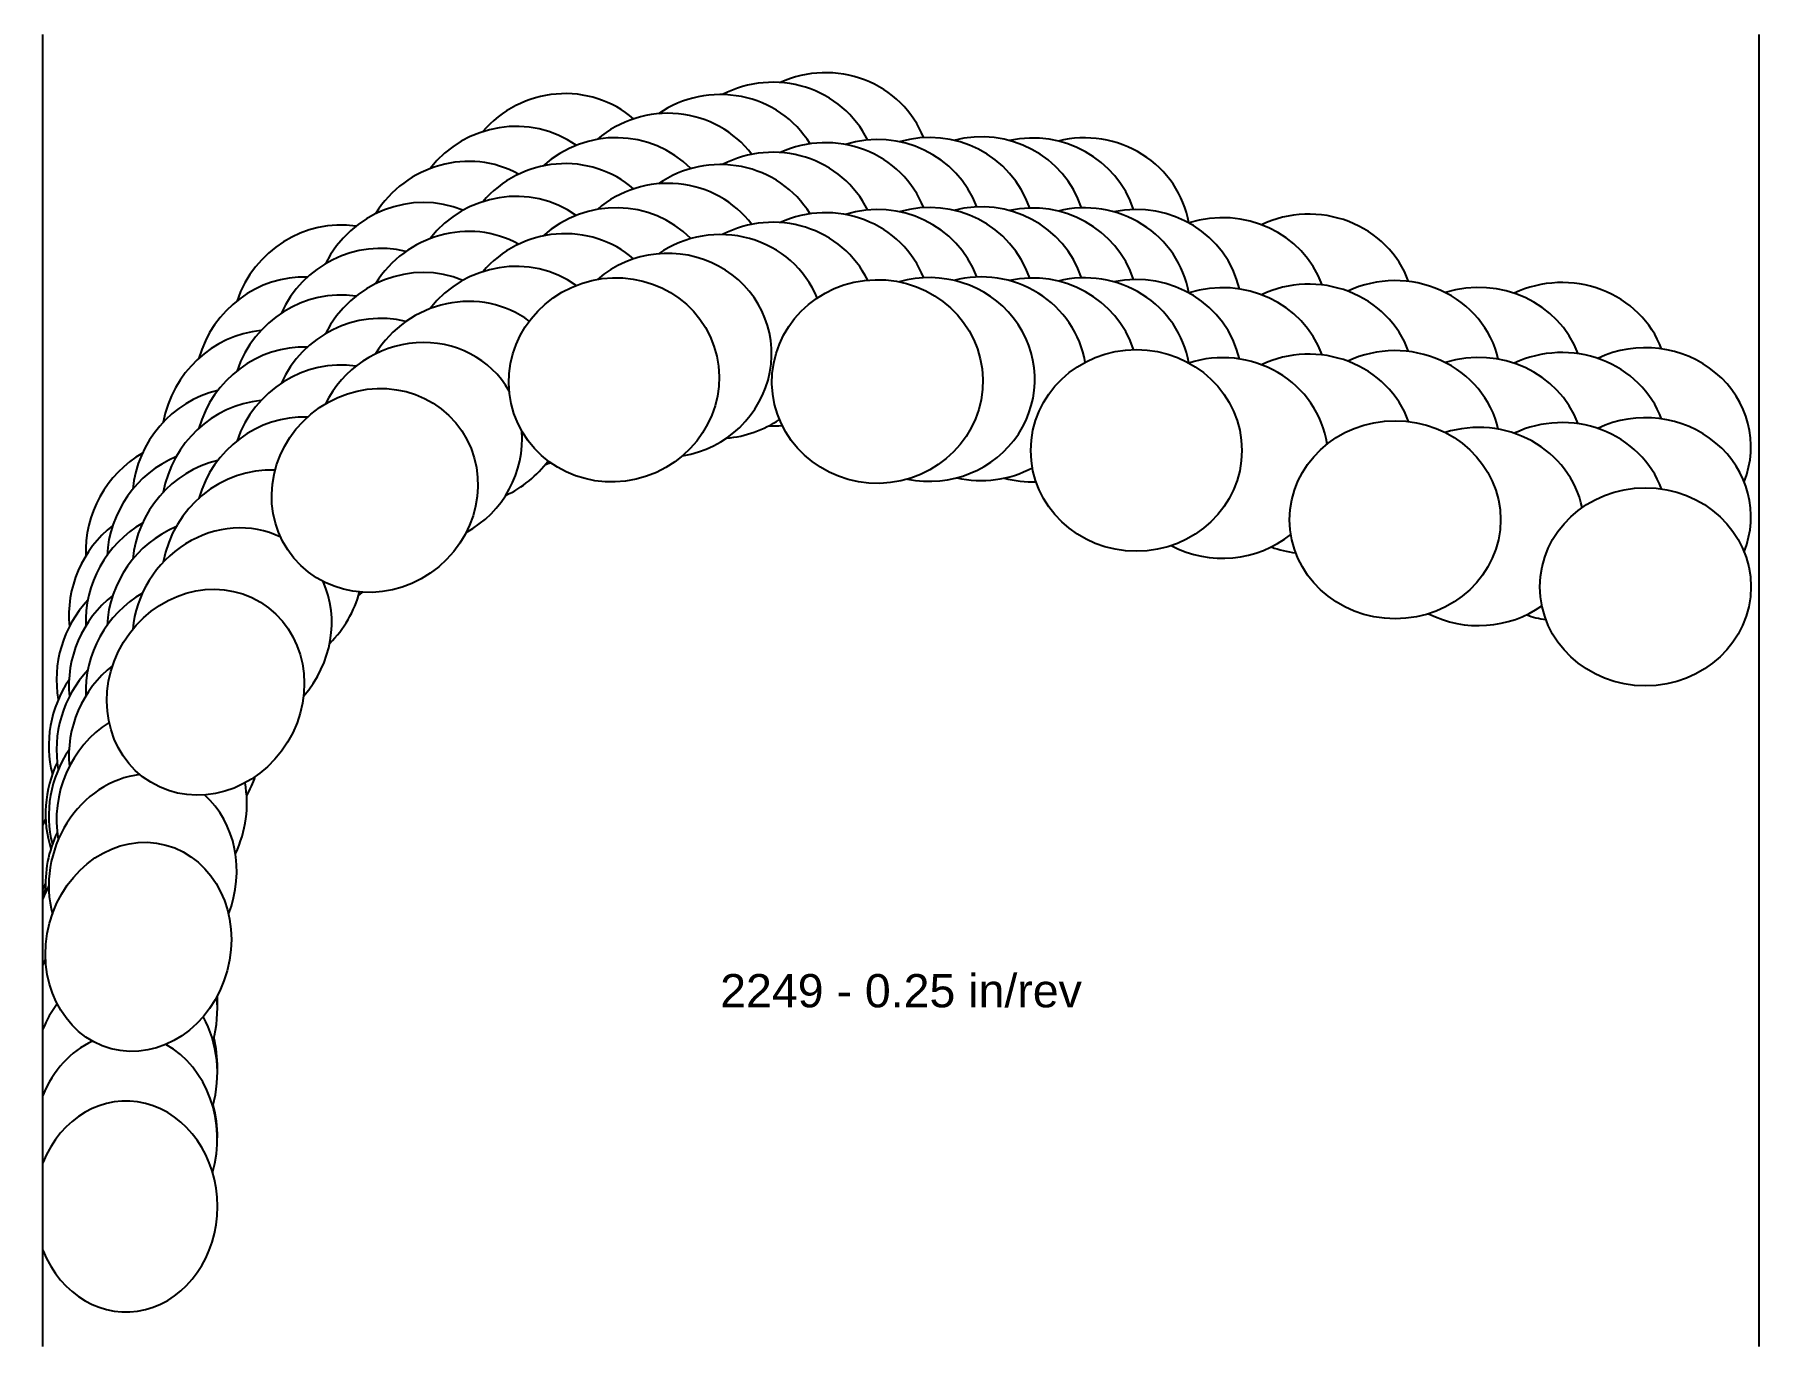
# Model space of a CAD drawing. Header units: inches. Extents: x -6.16 to 0, y -3.58 to 1.1.
import ezdxf
from ezdxf.enums import TextEntityAlignment as Align

# ---------------------------------------------------------------- set-up
doc = ezdxf.new("R2010")
doc.units = ezdxf.units.IN
doc.header["$MEASUREMENT"] = 0
for name, color, linetype, true_color in [('Blade_1', 30, 'Continuous', 0xff7f00), ('Blade_2', 7, 'Continuous', 0xcccc00), ('Blade_3', 7, 'Continuous', 0x00cc00), ('Blade_4', 7, 'Continuous', 0x00cccc), ('Blade_5', 7, 'Continuous', 0x0066cc)]:
    doc.layers.add(name, color=color, linetype=linetype, true_color=true_color)
doc.layers.add('Gage_Line', color=7, linetype='Continuous')
doc.styles.get("Standard").update_dxf_attribs({"font": 'arial.ttf'})

msp = doc.modelspace()

# ---------------------------------------------------------------- linework, layer by layer
at = {"layer": 'Blade_1'}
for centre, major_axis, ratio, start_param, end_param in [((-4.087, 0.3698), (0.3568, 0.1202), 0.965235, 6.719202, 8.281298), ((-3.1466, 0.3639), (0.3764, 0.0084), 0.96591, 6.606047, 8.140825), ((-4.087, 0.1198), (0.3568, 0.1202), 0.965235, 6.719202, 8.281298), ((-3.1466, 0.1139), (0.3764, 0.0084), 0.96591, 6.606047, 8.140825), ((-2.2227, 0.1178), (0.3765, 0), 0.956305, 6.497441, 8.067685), ((-4.9405, -0.025), (0.2889, 0.2415), 0.943667, 6.880613, 8.328918), ((-2.2227, -0.1322), (0.3765, 0), 0.956305, 6.497441, 8.067685), ((-1.2991, -0.1297), (0.3765, 0), 0.939693, 6.491838, 8.319467), ((-4.9405, -0.275), (0.2889, 0.2415), 0.943667, 6.880613, 8.328918), ((-0.4058, -0.3691), (0.3765, 0), 0.939693, 5.922076, 8.323465), ((-1.2991, -0.3797), (0.3765, 0), 0.939693, 6.491838, 8.319467), ((-0.4058, -0.6191), (0.3765, 0), 0.939693, 5.922076, 8.323465), ((-5.5445, -0.7456), (0.1957, 0.3216), 0.910717, 7.176616, 8.392286), ((-5.5445, -0.9956), (0.1957, 0.3216), 0.910717, 7.176616, 8.392286), ((-5.7842, -1.6548), (0.0977, 0.3636), 0.87147, 1.361907, 2.212129), ((-5.7842, -1.9048), (0.0977, 0.3636), 0.87147, 7.645093, 8.231224), ((-5.8284, -2.5819), (0, 0.3765), 0.866025, 4.69905, 4.989466), ((-5.8284, -3.0819), (0, 0.3765), 0.866025, 1.999146, 7.425632), ((-5.8284, -2.8319), (0, 0.3765), 0.866025, 4.69905, 5.017834)]:
    msp.add_ellipse(centre, major_axis=major_axis, ratio=ratio, start_param=start_param, end_param=end_param, dxfattribs=at)
for centre, major_axis, ratio in [((-4.087, -0.1302), (0.3568, 0.1202), 0.965235), ((-3.1466, -0.1361), (0.3764, 0.0084), 0.96591), ((-2.2227, -0.3822), (0.3765, 0), 0.956305), ((-4.9405, -0.525), (0.2889, 0.2415), 0.943667), ((-1.2991, -0.6297), (0.3765, 0), 0.939693), ((-0.4058, -0.8691), (0.3765, 0), 0.939693), ((-5.5445, -1.2456), (0.1957, 0.3216), 0.910717), ((-5.7842, -2.1548), (0.0977, 0.3636), 0.87147)]:
    msp.add_ellipse(centre, major_axis=major_axis, ratio=ratio, dxfattribs=at)
at = {"layer": 'Blade_2'}
for centre, major_axis, ratio, start_param, end_param in [((-3.9002, 0.4573), (0.3659, 0.0888), 0.965433, 6.677831, 8.337843), ((-2.9615, 0.3713), (0.3765, 0), 0.965926, 6.595477, 8.142991), ((-3.9002, 0.2073), (0.3659, 0.0888), 0.965433, 6.677831, 8.337843), ((-4.785, 0.139), (0.3046, 0.2213), 0.949442, 6.80632, 8.361306), ((-2.9615, 0.1213), (0.3765, 0), 0.965926, 6.595477, 8.142991), ((-1.9148, 0.0909), (0.3765, 0), 0.951057, 6.618524, 8.181026), ((-3.9002, -0.0427), (0.3659, 0.0888), 0.965433, 4.636623, 8.337843), ((-4.785, -0.111), (0.3046, 0.2213), 0.949442, 6.80632, 8.361306), ((-2.9615, -0.1287), (0.3765, 0), 0.965926, 4.504011, 8.142991), ((-1.9148, -0.1591), (0.3765, 0), 0.951057, 6.618524, 8.181026), ((-1.0013, -0.1539), (0.3765, 0), 0.939693, 6.620433, 8.175771), ((-4.785, -0.361), (0.3046, 0.2213), 0.949442, 6.182082, 8.361306), ((-1.9148, -0.4091), (0.3765, 0), 0.951057, 6.422697, 8.181026), ((-1.0013, -0.4039), (0.3765, 0), 0.939693, 6.620433, 8.175771), ((-5.4501, -0.5257), (0.2156, 0.3087), 0.91783, 7.077558, 8.411002), ((-1.0013, -0.6539), (0.3765, 0), 0.939693, 6.476073, 8.175771), ((-4.785, -0.361), (0.3046, 0.2213), 0.949442, 4.58666, 5.765996), ((-5.4501, -0.7757), (0.2156, 0.3087), 0.91783, 7.077558, 8.411002), ((-5.4501, -1.0257), (0.2156, 0.3087), 0.91783, 6.424056, 8.411002), ((-1.9148, -0.4091), (0.3765, 0), 0.951057, 4.204062, 5.415323), ((-5.4501, -1.0257), (0.2156, 0.3087), 0.91783, 4.592031, 5.782188), ((-1.0013, -0.6539), (0.3765, 0), 0.939693, 4.217757, 5.356169), ((-5.7687, -1.4104), (0.1112, 0.3597), 0.879798, 7.523079, 8.46936), ((-5.7687, -1.6604), (0.1112, 0.3597), 0.879798, 7.523079, 8.46936), ((-5.7687, -1.9104), (0.1112, 0.3597), 0.879798, 6.650894, 8.46936), ((-5.7687, -1.9104), (0.1112, 0.3597), 0.879798, 4.627605, 5.904423), ((-5.8284, -2.342), (0, 0.3765), 0.866025, 4.694438, 4.745573), ((-5.8284, -2.842), (0, 0.3765), 0.866025, 0.374896, 1.142447), ((-5.8284, -2.842), (0, 0.3765), 0.866025, 4.388066, 5.832042), ((-5.8284, -2.592), (0, 0.3765), 0.866025, 4.694438, 5.003361)]:
    msp.add_ellipse(centre, major_axis=major_axis, ratio=ratio, start_param=start_param, end_param=end_param, dxfattribs=at)
at = {"layer": 'Blade_3'}
for centre, major_axis, ratio, start_param, end_param in [((-3.7113, 0.5248), (0.3724, 0.0556), 0.965604, 6.672519, 8.324779), ((-2.7768, 0.3738), (0.3765, 0), 0.965926, 6.590456, 8.116301), ((-4.6207, 0.2855), (0.3196, 0.199), 0.95493, 6.769963, 8.338629), ((-3.7113, 0.2748), (0.3724, 0.0556), 0.965604, 6.672519, 8.324779), ((-2.7768, 0.1238), (0.3765, 0), 0.965926, 6.590456, 8.116301), ((-4.6207, 0.0355), (0.3196, 0.199), 0.95493, 6.769963, 8.338629), ((-3.7113, 0.0248), (0.3724, 0.0556), 0.965604, 6.516802, 8.324779), ((-2.7768, -0.1262), (0.3765, 0), 0.965926, 6.445719, 8.116301), ((-4.6207, -0.2145), (0.3196, 0.199), 0.95493, 6.645428, 8.338629), ((-5.3415, -0.3182), (0.2354, 0.2938), 0.924688, 7.011963, 8.389455), ((-5.3415, -0.5682), (0.2354, 0.2938), 0.924688, 7.011963, 8.389455), ((-3.7113, 0.0248), (0.3724, 0.0556), 0.965604, 4.63926, 5.17766), ((-4.6207, -0.2145), (0.3196, 0.199), 0.95493, 4.581414, 5.108565), ((-5.3415, -0.8182), (0.2354, 0.2938), 0.924688, 6.871351, 8.389455), ((-2.7768, -0.1262), (0.3765, 0), 0.965926, 4.479026, 5.220475), ((-5.7367, -1.1714), (0.1327, 0.3523), 0.887889, 7.420082, 8.449311), ((-5.3415, -0.8182), (0.2354, 0.2938), 0.924688, 4.586339, 5.158953), ((-5.7367, -1.4214), (0.1327, 0.3523), 0.887889, 7.420082, 8.449311), ((-5.7367, -1.6714), (0.1327, 0.3523), 0.887889, 7.148172, 8.449311), ((-5.7367, -1.6714), (0.1327, 0.3523), 0.887889, 4.617059, 5.313566), ((-5.8284, -2.1055), (0, 0.3765), 0.866025, 7.362067, 7.425632), ((-5.8284, -2.3555), (0, 0.3765), 0.866025, 4.685214, 4.778819), ((-5.8284, -2.6055), (0, 0.3765), 0.866025, 7.13703, 7.425632), ((-5.8284, -2.6055), (0, 0.3765), 0.866025, 4.392927, 5.277352)]:
    msp.add_ellipse(centre, major_axis=major_axis, ratio=ratio, start_param=start_param, end_param=end_param, dxfattribs=at)
at = {"layer": 'Blade_4'}
for centre, major_axis, ratio, start_param, end_param in [((-3.5217, 0.5688), (0.3754, 0.0281), 0.965744, 6.65253, 8.273071), ((-4.4487, 0.4102), (0.333, 0.1757), 0.960123, 6.732363, 8.295419), ((-2.5921, 0.3695), (0.3765, 0), 0.965926, 6.585409, 8.077431), ((-3.5217, 0.3188), (0.3754, 0.0281), 0.965744, 6.65253, 8.273071), ((-4.4487, 0.1602), (0.333, 0.1757), 0.960123, 6.732363, 8.295419), ((-2.5921, 0.1195), (0.3765, 0), 0.965926, 6.585409, 8.077431), ((-3.5217, 0.0688), (0.3754, 0.0281), 0.965744, 6.65253, 8.273071), ((-1.607, 0.1056), (0.3765, 0), 0.945519, 6.613929, 8.319413), ((-4.4487, -0.0898), (0.333, 0.1757), 0.960123, 6.732363, 8.295419), ((-2.5921, -0.1305), (0.3765, 0), 0.965926, 6.585409, 8.077431), ((-5.2198, -0.1279), (0.2539, 0.278), 0.931284, 6.950836, 8.352814), ((-1.607, -0.1444), (0.3765, 0), 0.945519, 6.613929, 8.319413), ((-0.7035, -0.1365), (0.3765, 0), 0.939693, 6.620387, 8.323589), ((-5.2198, -0.3779), (0.2539, 0.278), 0.931284, 6.950836, 8.352814), ((-1.607, -0.3944), (0.3765, 0), 0.945519, 6.613929, 8.319413), ((-0.7035, -0.3865), (0.3765, 0), 0.939693, 6.620387, 8.323589), ((-5.2198, -0.6279), (0.2539, 0.278), 0.931284, 6.950836, 8.352814), ((-3.5217, 0.0688), (0.3754, 0.0281), 0.965744, 4.605468, 4.733881), ((-0.7035, -0.6365), (0.3765, 0), 0.939693, 6.620387, 8.323589), ((-4.4487, -0.0898), (0.333, 0.1757), 0.960123, 4.561006, 4.613104), ((-2.5921, -0.1305), (0.3765, 0), 0.965926, 4.440058, 4.74299), ((-5.6884, -0.943), (0.1539, 0.3436), 0.895742, 7.323422, 8.419957), ((-1.607, -0.3944), (0.3765, 0), 0.945519, 4.347445, 4.587035), ((-5.6884, -1.193), (0.1539, 0.3436), 0.895742, 7.323422, 8.419957), ((-5.2198, -0.6279), (0.2539, 0.278), 0.931284, 4.574077, 4.62213), ((-0.7035, -0.6365), (0.3765, 0), 0.939693, 4.367135, 4.558808), ((-5.6884, -1.443), (0.1539, 0.3436), 0.895742, 7.323422, 8.419957), ((-5.6884, -1.443), (0.1539, 0.3436), 0.895742, 4.610775, 4.809688), ((-5.8284, -1.8759), (0, 0.3765), 0.866025, 7.359943, 7.425632), ((-5.8284, -2.1259), (0, 0.3765), 0.866025, 7.359943, 7.425632), ((-5.8284, -2.3759), (0, 0.3765), 0.866025, 7.359943, 7.425632), ((-5.8284, -2.3759), (0, 0.3765), 0.866025, 4.402626, 4.826451)]:
    msp.add_ellipse(centre, major_axis=major_axis, ratio=ratio, start_param=start_param, end_param=end_param, dxfattribs=at)
at = {"layer": 'Blade_5'}
for centre, major_axis, ratio, start_param, end_param in [((-3.333, 0.6031), (0.376, 0.0185), 0.965848, 6.601858, 8.246442), ((-4.2703, 0.5264), (0.3452, 0.1503), 0.965017, 6.712647, 8.321321), ((-2.4074, 0.3721), (0.3765, 0), 0.961262, 6.443823, 8.106749), ((-3.333, 0.3531), (0.376, 0.0185), 0.965848, 6.601858, 8.246442), ((-4.2703, 0.2764), (0.3452, 0.1503), 0.965017, 6.712647, 8.321321), ((-2.4074, 0.1221), (0.3765, 0), 0.961262, 6.443823, 8.106749), ((-5.0858, 0.0581), (0.2721, 0.2602), 0.937613, 6.908241, 8.368551), ((-3.333, 0.1031), (0.376, 0.0185), 0.965848, 6.601858, 8.246442), ((-4.2703, 0.0264), (0.3452, 0.1503), 0.965017, 6.712647, 8.321321), ((-2.4074, -0.1279), (0.3765, 0), 0.961262, 6.443823, 8.106749), ((-5.0858, -0.1919), (0.2721, 0.2602), 0.937613, 6.908241, 8.368551), ((-5.0858, -0.4419), (0.2721, 0.2602), 0.937613, 6.908241, 8.368551), ((-5.6241, -0.7127), (0.1748, 0.3335), 0.903353, 7.24097, 8.422433), ((-5.6241, -0.9627), (0.1748, 0.3335), 0.903353, 7.24097, 8.422433), ((-5.6241, -1.2127), (0.1748, 0.3335), 0.903353, 7.24097, 8.422433), ((-5.8284, -2.1396), (0, 0.3765), 0.866025, 7.291062, 7.425632)]:
    msp.add_ellipse(centre, major_axis=major_axis, ratio=ratio, start_param=start_param, end_param=end_param, dxfattribs=at)
at = {"layer": 'Gage_Line'}
for p, q in [((-6.125, -3.5819), (-6.125, 1.1031)), ((0, -3.5819), (0, 1.1031))]:
    msp.add_line(p, q, dxfattribs=at)

# ---------------------------------------------------------------- texts
msp.add_text('2249 - 0.25 in/rev', height=0.11875).set_placement((-3.0625, -2.3114), align=Align.MIDDLE_CENTER)

doc.saveas('drawing.dxf')
